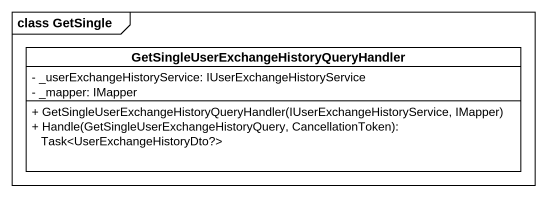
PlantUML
@startuml
mainframe class GetSingle
hide circle
hide empty members
skinparam classAttributeIconSize 0
class "GetSingleUserExchangeHistoryQueryHandler" as GetSingleUserExchangeHistory {
  - _userExchangeHistoryService: IUserExchangeHistoryService
  - _mapper: IMapper
  + GetSingleUserExchangeHistoryQueryHandler(IUserExchangeHistoryService, IMapper)
  + Handle(GetSingleUserExchangeHistoryQuery, CancellationToken): Task<UserExchangeHistoryDto?>
}
@enduml
